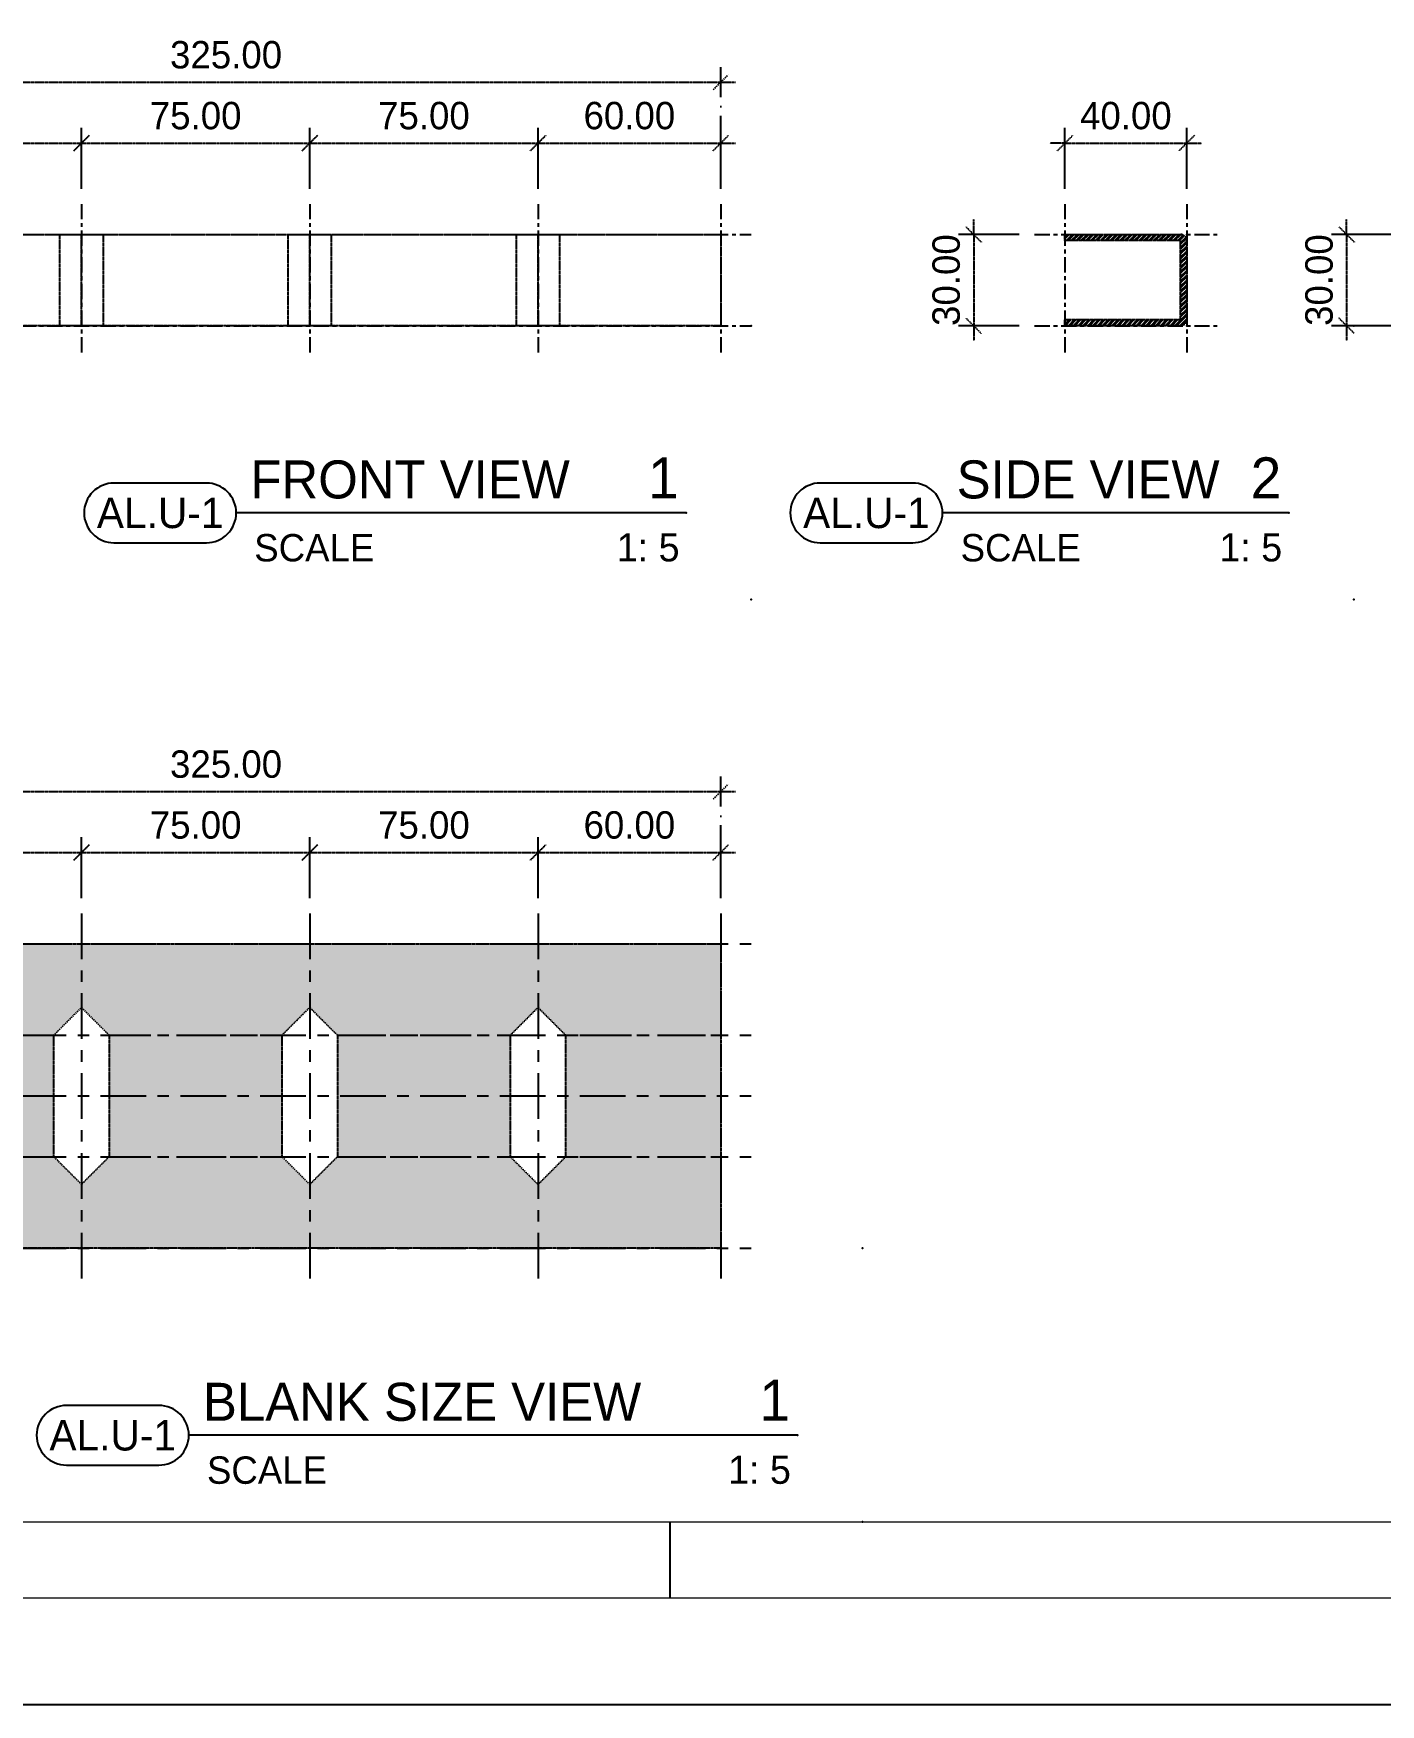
# Model space of a CAD drawing. Header units: millimetres. Extents: x -244126 to 368105, y -173968 to 259060.
# Drawn here: x -1286 to -844, y 5494 to 6044 of the extents above; entities that cross this region are included whole.
import ezdxf
from ezdxf.enums import TextEntityAlignment as Align

# ---------------------------------------------------------------- set-up
doc = ezdxf.new("R2010")
doc.units = ezdxf.units.MM
doc.header["$MEASUREMENT"] = 0
for name, pattern in [('005_GG_TA_LINE', [13.75, 5, -1.25, 1.25, -1.25, 5]), ('015_GG_TA_LINE', [41.25, 15, -3.75, 3.75, -3.75, 15]), ('ACAD_ISO04W100', [30, 24, -3, 0, -3]), ('BORDER2', [22.225, 6.35, -3.175, 6.35, -3.175, 0, -3.175]), ('CENTER', [2, 1.25, -0.25, 0.25, -0.25]), ('TA_GL_000.00010', [0.000275, 0.0001, -2.5e-05, 2.5e-05, -2.5e-05, 0.0001]), ('TA_GL_005.00', [13.75, 5, -1.25, 1.25, -1.25, 5]), ('TA_HL_000.90000', [5.85, 3.195, -2.655])]:
    doc.linetypes.add(name, pattern=pattern)
for name, color, linetype in [('000 - D I M', 6, 'Continuous'), ('000 - GRID', 8, 'CENTER'), ('000 - H A T C H', 8, 'Continuous'), ('000 - SYMBOL CON', 1, 'Continuous'), ('000 - T E X T', 4, 'Continuous'), ('000 - TITLEBLOCK', 4, 'Continuous'), ('000 - WIPEOUT', 250, 'Continuous'), ('A11_ALU.SOLID SHEET', 7, 'Continuous'), ('A12_PERFORATED', 1, 'Continuous')]:
    doc.layers.add(name, color=color, linetype=linetype)
doc.styles.add('Cetury Gothic', font='GOTHIC.TTF')
doc.styles.add('CORDIA', font='cordia.shx')
doc.styles.add('MtXpl_BrowalliaUPC', font='BrowalliaUPC.ttf')
doc.styles.add('TA', font='Cordia New.ttf', dxfattribs={"height": 4.5})
doc.dimstyles.new('DIM E-E', dxfattribs={"dimscale": 2, "dimtxt": 0.18, "dimasz": 0.1, "dimexe": 0.1, "dimexo": 0.1, "dimgap": 0.09, "dimtad": 1, "dimtoh": 1, "dimzin": 0, "dimdsep": 46, "dimtxsty": 'CORDIA', "dimblk": 'OBLIQUE', "dimcen": 0.1, "dimdle": 0.1, "dimclrd": 40, "dimclre": 140, "dimclrt": 3, "dimadec": 0, "dimazin": 0, "dimtfac": 1, "dimtix": 1, "dimtmove": 2, "dimatfit": 3, "dimfxl": 1, "dimtolj": 1, "dimtzin": 0, "dimarcsym": 0})

# ---------------------------------------------------------------- blocks, each defined once
blk = doc.blocks.new('*U432')
at = {"color": 3}
blk.add_point((0, -100), dxfattribs=at)
at = {"layer": '000 - GRID', "color": 0, "linetype": 'ByBlock'}
blk.add_line((0, 10), (0, -110), dxfattribs=at)
at = {"layer": '000 - GRID', "color": 0}
blk.add_point((0, 0), dxfattribs=at)
at = {"style": 'TA', "flags": 1}
blk.add_attdef('LOCATION', (6, 6), '', height=4.5, dxfattribs=at)
blk = doc.blocks.new('A$Ccf43f4ec')
at = {"linetype": 'TA_GL_000.00010'}
blk.add_wipeout([(-9.07, 0), (0, 9.07), (9.07, 0), (9.07, -40), (0, -49.07), (-9.07, -40)], dxfattribs=at).dxf.layer = '000 - WIPEOUT'
at = {"color": 3, "linetype": 'TA_GL_000.00010'}
blk.add_lwpolyline([(-9.07, 0), (0, 9.07), (9.07, 0), (9.07, -40), (0, -49.07), (-9.07, -40)], close=True, dxfattribs=at)
blk = doc.blocks.new('*U433')
at = {"color": 3}
blk.add_point((0, -325), dxfattribs=at)
at = {"layer": '000 - GRID', "color": 0, "linetype": 'ByBlock'}
blk.add_line((0, 10), (0, -335), dxfattribs=at)
at = {"layer": '000 - GRID', "color": 0}
blk.add_point((0, 0), dxfattribs=at)
at = {"style": 'TA', "flags": 1}
blk.add_attdef('LOCATION', (6, 6), '', height=4.5, dxfattribs=at)
blk = doc.blocks.new('A$Cfd196da9')
at = {"color": 0, "linetype": 'ByBlock', "const_width": 0.1}
blk.add_lwpolyline([(-143.5, -98), (96.5, -98), (96.5, 99), (-143.5, 99)], close=True, dxfattribs=at)
blk = doc.blocks.new('*U1676')
at = {"layer": '000 - T E X T', "color": 3}
blk.add_line((405.94, 35), (405.94, 60), dxfattribs=at)
at = {"layer": '000 - T E X T', "color": 3, "const_width": 0.5}
blk.add_lwpolyline([(25, 60), (1225, 60)], dxfattribs=at)
at = {"layer": '000 - TITLEBLOCK', "color": 250}
blk.add_lwpolyline([(0, 0), (1485, 0), (1485, 1050), (0, 1050)], close=True, dxfattribs=at)
at = {"layer": '000 - T E X T', "color": 3, "xscale": 5, "yscale": 5, "zscale": 5}
blk.add_blockref('A$Cfd196da9', (742.5, 525), dxfattribs=at)
at = {"color": 4, "style": 'TA'}
blk.add_attdef('PAPER_SIZE', text='', height=6.25, dxfattribs=at).set_placement((1421.5, 24.94), align=Align.MIDDLE_RIGHT)
blk.add_attdef('SCALE_SIZE', text='', height=6.25, dxfattribs=at).set_placement((1433.78, 25.07), align=Align.MIDDLE_LEFT)
at = {"layer": '000 - T E X T', "color": 250, "style": 'TA'}
for tag, height, p in [('SUPERLINK', 5, (43.16, 1039.41)), ('NAMEFILE', 5, (43.16, 1029.41)), ('SC', 100, (8.41, 938.03))]:
    blk.add_attdef(tag, text='', height=height, dxfattribs=at).set_placement(p, align=Align.MIDDLE_LEFT)
at = {"layer": '000 - T E X T', "color": 4, "style": 'TA'}
for tag, height, p in [('NAME_JOB_1', 5, (1309.16, 845.63)), ('NAME_JOB_2', 5, (1309.16, 834.72)), ('NAME_PROJECT_1', 7.5, (1234.52, 797.42)), ('NAME_PROJECT_2', 7.5, (1234.52, 778.92)), ('NAME_PROJECT_3', 7.5, (1234.52, 760.42)), ('CODE_VALUE_1', 4.75, (1302.87, 722.8)), ('CODE_VALUE_2', 4.75, (1302.87, 707.8)), ('PART_NAME_VALUE_1', 4.75, (1302.87, 689.69)), ('PART_NAME_VALUE_2', 4.75, (1302.87, 674.69)), ('PART_NAME_VALUE_3', 4.75, (1302.87, 659.69)), ('MATTERIAL_VALUE_1', 9, (1304.89, 642.26)), ('SPEC_VALUE', 9, (1304.89, 621.71)), ('THICKNESS_VALUE', 9, (1304.89, 601.32)), ('COATING_VALUE_1', 9, (1304.89, 581.25)), ('COATING_VALUE_2', 9, (1304.89, 561.18)), ('NAME_TITLE_1', 6, (1236.27, 194.04)), ('NAME_TITLE_2', 6, (1236.27, 177.39)), ('NAME_TITLE_3', 6, (1236.27, 160.74)), ('DRAWING_NO1', 6, (1236.53, 82.29)), ('DRAWING_NO2', 6, (1236.53, 62.29))]:
    blk.add_attdef(tag, text='', height=height, dxfattribs=at).set_placement(p, align=Align.MIDDLE_LEFT)
for tag, p in [('NAME_DAFT', (1383.53, 340.54)), ('NAME_CHECKED', (1383.53, 306.49)), ('NAME_DESIGNER', (1383.53, 273.03)), ('NAME_DESIGN_MGR', (1383.53, 237.79))]:
    blk.add_attdef(tag, text='', height=9, dxfattribs=at).set_placement(p, align=Align.MIDDLE_CENTER)
for tag, p, height in [('REV', (1383.82, 125.62), 9.38), ('NAME_REMARK', (138.21, 43.26), 10)]:
    blk.add_attdef(tag, p, '', height=height, dxfattribs=at)
at = {"layer": '000 - T E X T', "color": 4, "style": 'Cetury Gothic'}
for tag, p in [('SHEET_NO.', (1403.95, 84.99)), ('TOTAL_SHEET_NO.', (1402.41, 44.1))]:
    blk.add_attdef(tag, text='', height=9, dxfattribs=at).set_placement(p, align=Align.CENTER)
blk = doc.blocks.new('_Oblique')
at = {"color": 0, "linetype": 'ByBlock', "lineweight": -2}
blk.add_line((-0.5, -0.5), (0.5, 0.5), dxfattribs=at)
blk = doc.blocks.new('*D2512')
at = {"layer": '000 - D I M', "color": 140, "linetype": 'ACAD_ISO04W100', "lineweight": -2, "transparency": 16777216}
for p, q in [((-1385.36, 5759.49), (-1385.36, 5799.49)), ((-1060.36, 5759.49), (-1060.36, 5799.49))]:
    blk.add_line(p, q, dxfattribs=at)
at = {"layer": '000 - D I M', "color": 40, "linetype": 'TA_GL_000.00010', "lineweight": -2, "transparency": 16777216}
blk.add_line((-1390.36, 5794.49), (-1055.36, 5794.49), dxfattribs=at)
at = {"layer": 'Defpoints', "color": 0, "linetype": 'TA_GL_000.00010', "transparency": 16777216}
for p in [(-1060.36, 5794.49), (-1385.36, 5754.49), (-1060.36, 5754.49)]:
    blk.add_point(p, dxfattribs=at)
at = {"layer": '000 - D I M', "color": 40, "linetype": 'TA_GL_000.00010', "lineweight": -2, "transparency": 16777216, "xscale": 5, "yscale": 5, "zscale": 5, "rotation": 180}
blk.add_blockref('_Oblique', (-1385.36, 5794.49), dxfattribs=at)
at = {"layer": '000 - D I M', "color": 40, "linetype": 'TA_GL_000.00010', "lineweight": -2, "transparency": 16777216, "xscale": 5, "yscale": 5, "zscale": 5}
blk.add_blockref('_Oblique', (-1060.36, 5794.49), dxfattribs=at)
at = {"layer": '000 - D I M', "color": 3, "linetype": 'TA_GL_000.00010', "transparency": 16777216, "insert": (-1222.86, 5803.49), "char_height": 9, "attachment_point": 5, "style": 'CORDIA'}
blk.add_mtext('\\A1;325.00', dxfattribs=at)
blk = doc.blocks.new('*D2514')
at = {"layer": '000 - D I M', "color": 140, "linetype": 'ACAD_ISO04W100', "lineweight": -2, "transparency": 16777216}
for p, q in [((-1345.36, 5759.49), (-1345.36, 5779.49)), ((-1270.36, 5759.49), (-1270.36, 5779.49))]:
    blk.add_line(p, q, dxfattribs=at)
at = {"layer": '000 - D I M', "color": 40, "linetype": 'TA_GL_000.00010', "lineweight": -2, "transparency": 16777216}
blk.add_line((-1350.36, 5774.49), (-1265.36, 5774.49), dxfattribs=at)
at = {"layer": 'Defpoints', "color": 0, "linetype": 'TA_GL_000.00010', "transparency": 16777216}
for p in [(-1270.36, 5774.49), (-1345.36, 5754.49), (-1270.36, 5754.49)]:
    blk.add_point(p, dxfattribs=at)
at = {"layer": '000 - D I M', "color": 40, "linetype": 'TA_GL_000.00010', "lineweight": -2, "transparency": 16777216, "xscale": 5, "yscale": 5, "zscale": 5, "rotation": 180}
blk.add_blockref('_Oblique', (-1345.36, 5774.49), dxfattribs=at)
at = {"layer": '000 - D I M', "color": 40, "linetype": 'TA_GL_000.00010', "lineweight": -2, "transparency": 16777216, "xscale": 5, "yscale": 5, "zscale": 5}
blk.add_blockref('_Oblique', (-1270.36, 5774.49), dxfattribs=at)
at = {"layer": '000 - D I M', "color": 3, "linetype": 'TA_GL_000.00010', "transparency": 16777216, "insert": (-1307.86, 5783.49), "char_height": 9, "attachment_point": 5, "style": 'CORDIA'}
blk.add_mtext('\\A1;75.00', dxfattribs=at)
blk = doc.blocks.new('*D2515')
at = {"layer": '000 - D I M', "color": 140, "linetype": 'ACAD_ISO04W100', "lineweight": -2, "transparency": 16777216}
for p, q in [((-1270.36, 5759.49), (-1270.36, 5779.49)), ((-1195.36, 5759.49), (-1195.36, 5779.49))]:
    blk.add_line(p, q, dxfattribs=at)
at = {"layer": '000 - D I M', "color": 40, "linetype": 'TA_GL_000.00010', "lineweight": -2, "transparency": 16777216}
blk.add_line((-1275.36, 5774.49), (-1190.36, 5774.49), dxfattribs=at)
at = {"layer": 'Defpoints', "color": 0, "linetype": 'TA_GL_000.00010', "transparency": 16777216}
for p in [(-1195.36, 5774.49), (-1270.36, 5754.49), (-1195.36, 5754.49)]:
    blk.add_point(p, dxfattribs=at)
at = {"layer": '000 - D I M', "color": 40, "linetype": 'TA_GL_000.00010', "lineweight": -2, "transparency": 16777216, "xscale": 5, "yscale": 5, "zscale": 5, "rotation": 180}
blk.add_blockref('_Oblique', (-1270.36, 5774.49), dxfattribs=at)
at = {"layer": '000 - D I M', "color": 40, "linetype": 'TA_GL_000.00010', "lineweight": -2, "transparency": 16777216, "xscale": 5, "yscale": 5, "zscale": 5}
blk.add_blockref('_Oblique', (-1195.36, 5774.49), dxfattribs=at)
at = {"layer": '000 - D I M', "color": 3, "linetype": 'TA_GL_000.00010', "transparency": 16777216, "insert": (-1232.86, 5783.49), "char_height": 9, "attachment_point": 5, "style": 'CORDIA'}
blk.add_mtext('\\A1;75.00', dxfattribs=at)
blk = doc.blocks.new('*D2516')
at = {"layer": '000 - D I M', "color": 140, "linetype": 'ACAD_ISO04W100', "lineweight": -2, "transparency": 16777216}
for p, q in [((-1195.36, 5759.49), (-1195.36, 5779.49)), ((-1120.36, 5759.49), (-1120.36, 5779.49))]:
    blk.add_line(p, q, dxfattribs=at)
at = {"layer": '000 - D I M', "color": 40, "linetype": 'TA_GL_000.00010', "lineweight": -2, "transparency": 16777216}
blk.add_line((-1200.36, 5774.49), (-1115.36, 5774.49), dxfattribs=at)
at = {"layer": 'Defpoints', "color": 0, "linetype": 'TA_GL_000.00010', "transparency": 16777216}
for p in [(-1120.36, 5774.49), (-1195.36, 5754.49), (-1120.36, 5754.49)]:
    blk.add_point(p, dxfattribs=at)
at = {"layer": '000 - D I M', "color": 40, "linetype": 'TA_GL_000.00010', "lineweight": -2, "transparency": 16777216, "xscale": 5, "yscale": 5, "zscale": 5, "rotation": 180}
blk.add_blockref('_Oblique', (-1195.36, 5774.49), dxfattribs=at)
at = {"layer": '000 - D I M', "color": 40, "linetype": 'TA_GL_000.00010', "lineweight": -2, "transparency": 16777216, "xscale": 5, "yscale": 5, "zscale": 5}
blk.add_blockref('_Oblique', (-1120.36, 5774.49), dxfattribs=at)
at = {"layer": '000 - D I M', "color": 3, "linetype": 'TA_GL_000.00010', "transparency": 16777216, "insert": (-1157.86, 5783.49), "char_height": 9, "attachment_point": 5, "style": 'CORDIA'}
blk.add_mtext('\\A1;75.00', dxfattribs=at)
blk = doc.blocks.new('*D2517')
at = {"layer": '000 - D I M', "color": 140, "linetype": 'ACAD_ISO04W100', "lineweight": -2, "transparency": 16777216}
for p, q in [((-1120.36, 5759.49), (-1120.36, 5779.49)), ((-1060.36, 5759.49), (-1060.36, 5779.49))]:
    blk.add_line(p, q, dxfattribs=at)
at = {"layer": '000 - D I M', "color": 40, "linetype": 'TA_GL_000.00010', "lineweight": -2, "transparency": 16777216}
blk.add_line((-1125.36, 5774.49), (-1055.36, 5774.49), dxfattribs=at)
at = {"layer": 'Defpoints', "color": 0, "linetype": 'TA_GL_000.00010', "transparency": 16777216}
for p in [(-1060.36, 5774.49), (-1120.36, 5754.49), (-1060.36, 5754.49)]:
    blk.add_point(p, dxfattribs=at)
at = {"layer": '000 - D I M', "color": 40, "linetype": 'TA_GL_000.00010', "lineweight": -2, "transparency": 16777216, "xscale": 5, "yscale": 5, "zscale": 5, "rotation": 180}
blk.add_blockref('_Oblique', (-1120.36, 5774.49), dxfattribs=at)
at = {"layer": '000 - D I M', "color": 40, "linetype": 'TA_GL_000.00010', "lineweight": -2, "transparency": 16777216, "xscale": 5, "yscale": 5, "zscale": 5}
blk.add_blockref('_Oblique', (-1060.36, 5774.49), dxfattribs=at)
at = {"layer": '000 - D I M', "color": 3, "linetype": 'TA_GL_000.00010', "transparency": 16777216, "insert": (-1090.36, 5783.49), "char_height": 9, "attachment_point": 5, "style": 'CORDIA'}
blk.add_mtext('\\A1;60.00', dxfattribs=at)
blk = doc.blocks.new('*U874')
at = {"color": 4}
blk.add_line((-4.26, 5.7), (-44.26, 5.7), dxfattribs=at)
at = {"linetype": 'TA_GL_000.00010'}
blk.add_point((0, 18), dxfattribs=at)
for p in [(-4.26, 5.7), (0, 0)]:
    blk.add_point(p)
at = {"layer": '000 - SYMBOL CON', "color": 0, "linetype": 'ByBlock'}
blk.add_lwpolyline([(-52.3, 7.66, 0.414214), (-54.26, 5.7, 0.414214), (-52.3, 3.74), (-46.22, 3.74, 0.414214), (-44.26, 5.7, 0.414214), (-46.22, 7.66)], format="xyb", close=True, dxfattribs=at)
at = {"color": 4, "linetype": 'BORDER2', "style": 'Cetury Gothic'}
blk.add_text('SCALE', height=1.8, dxfattribs=at).set_placement((-43.07, 2.51))
at = {"color": 0, "style": 'TA'}
for tag, p in [('HEADING2', (-43.33, 10.65)), ('HEADING', (-43.33, 6.65))]:
    blk.add_attdef(tag, p, '', height=2.5, dxfattribs=at)
for tag, height, p in [('LO', 2.7, (-4.76, 6.65)), ('SC', 1.85, (-4.7, 2.51))]:
    blk.add_attdef(tag, text='', height=height, dxfattribs=at).set_placement(p, align=Align.RIGHT)
at = {"layer": '000 - T E X T', "color": 0, "style": 'MtXpl_BrowalliaUPC'}
blk.add_attdef('NO.CODE', text='', height=2, dxfattribs=at).set_placement((-49.26, 5.7), align=Align.MIDDLE_CENTER)
blk = doc.blocks.new('*U441')
at = {"color": 3}
blk.add_point((0, -30), dxfattribs=at)
at = {"layer": '000 - GRID', "color": 0, "linetype": 'ByBlock'}
blk.add_line((0, 10), (0, -40), dxfattribs=at)
at = {"layer": '000 - GRID', "color": 0}
blk.add_point((0, 0), dxfattribs=at)
at = {"style": 'TA', "flags": 1}
blk.add_attdef('LOCATION', (6, 6), '', height=4.5, dxfattribs=at)
blk = doc.blocks.new('*U442')
at = {"color": 3}
blk.add_point((0, -40), dxfattribs=at)
at = {"layer": '000 - GRID', "color": 0, "linetype": 'ByBlock'}
blk.add_line((0, 10), (0, -50), dxfattribs=at)
at = {"layer": '000 - GRID', "color": 0}
blk.add_point((0, 0), dxfattribs=at)
at = {"style": 'TA', "flags": 1}
blk.add_attdef('LOCATION', (6, 6), '', height=4.5, dxfattribs=at)
blk = doc.blocks.new('*D2496')
at = {"layer": '000 - D I M', "color": 140, "linetype": 'ACAD_ISO04W100', "lineweight": -2, "transparency": 16777216}
for p, q in [((-947.24, 5992.6), (-947.24, 6012.6)), ((-907.24, 5992.6), (-907.24, 6012.6))]:
    blk.add_line(p, q, dxfattribs=at)
at = {"layer": '000 - D I M', "color": 40, "linetype": 'TA_GL_000.00010', "lineweight": -2, "transparency": 16777216}
for p, q in [((-947.24, 6007.6), (-952.24, 6007.6)), ((-947.24, 6007.6), (-907.24, 6007.6)), ((-907.24, 6007.6), (-902.24, 6007.6))]:
    blk.add_line(p, q, dxfattribs=at)
at = {"layer": 'Defpoints', "color": 0, "linetype": 'TA_GL_000.00010', "transparency": 16777216}
for p in [(-907.24, 6007.6), (-947.24, 5987.6), (-907.24, 5987.6)]:
    blk.add_point(p, dxfattribs=at)
at = {"layer": '000 - D I M', "color": 40, "linetype": 'TA_GL_000.00010', "lineweight": -2, "transparency": 16777216, "xscale": 5, "yscale": 5, "zscale": 5}
blk.add_blockref('_Oblique', (-947.24, 6007.6), dxfattribs=at)
at = {"layer": '000 - D I M', "color": 40, "linetype": 'TA_GL_000.00010', "lineweight": -2, "transparency": 16777216, "xscale": 5, "yscale": 5, "zscale": 5, "rotation": 180}
blk.add_blockref('_Oblique', (-907.24, 6007.6), dxfattribs=at)
at = {"layer": '000 - D I M', "color": 3, "linetype": 'TA_GL_000.00010', "transparency": 16777216, "insert": (-927.24, 6016.6), "char_height": 9, "attachment_point": 5, "style": 'CORDIA'}
blk.add_mtext('\\A1;40.00', dxfattribs=at)
blk = doc.blocks.new('*D2504')
at = {"layer": '000 - D I M', "color": 40, "linetype": 'TA_GL_000.00010', "lineweight": -2, "transparency": 16777216}
for p, q in [((-977.24, 5977.6), (-977.24, 5982.6)), ((-977.24, 5977.6), (-977.24, 5947.6)), ((-977.24, 5947.6), (-977.24, 5942.6))]:
    blk.add_line(p, q, dxfattribs=at)
at = {"layer": '000 - D I M', "color": 140, "linetype": 'ACAD_ISO04W100', "lineweight": -2, "transparency": 16777216}
for p, q in [((-962.24, 5977.6), (-982.24, 5977.6)), ((-962.24, 5947.6), (-982.24, 5947.6))]:
    blk.add_line(p, q, dxfattribs=at)
at = {"layer": 'Defpoints', "color": 0, "linetype": 'TA_GL_000.00010', "transparency": 16777216}
for p in [(-957.24, 5977.6), (-977.24, 5947.6), (-957.24, 5947.6)]:
    blk.add_point(p, dxfattribs=at)
at = {"layer": '000 - D I M', "color": 40, "linetype": 'TA_GL_000.00010', "lineweight": -2, "transparency": 16777216, "xscale": 5, "yscale": 5, "zscale": 5}
for p, rotation in [((-977.24, 5977.6), 270), ((-977.24, 5947.6), 90)]:
    blk.add_blockref('_Oblique', p, dxfattribs=dict(at, rotation=rotation))
at = {"layer": '000 - D I M', "color": 3, "linetype": 'TA_GL_000.00010', "transparency": 16777216, "insert": (-986.24, 5962.6), "char_height": 9, "attachment_point": 5, "rotation": 90, "style": 'CORDIA'}
blk.add_mtext('\\A1;30.00', dxfattribs=at)
blk = doc.blocks.new('*D2499')
at = {"layer": '000 - D I M', "color": 140, "linetype": 'ACAD_ISO04W100', "lineweight": -2, "transparency": 16777216}
for p, q in [((-1345.36, 5992.6), (-1345.36, 6012.6)), ((-1270.36, 5992.6), (-1270.36, 6012.6))]:
    blk.add_line(p, q, dxfattribs=at)
at = {"layer": '000 - D I M', "color": 40, "linetype": 'TA_GL_000.00010', "lineweight": -2, "transparency": 16777216}
blk.add_line((-1350.36, 6007.6), (-1265.36, 6007.6), dxfattribs=at)
at = {"layer": 'Defpoints', "color": 0, "linetype": 'TA_GL_000.00010', "transparency": 16777216}
for p in [(-1270.36, 6007.6), (-1345.36, 5987.6), (-1270.36, 5987.6)]:
    blk.add_point(p, dxfattribs=at)
at = {"layer": '000 - D I M', "color": 40, "linetype": 'TA_GL_000.00010', "lineweight": -2, "transparency": 16777216, "xscale": 5, "yscale": 5, "zscale": 5, "rotation": 180}
blk.add_blockref('_Oblique', (-1345.36, 6007.6), dxfattribs=at)
at = {"layer": '000 - D I M', "color": 40, "linetype": 'TA_GL_000.00010', "lineweight": -2, "transparency": 16777216, "xscale": 5, "yscale": 5, "zscale": 5}
blk.add_blockref('_Oblique', (-1270.36, 6007.6), dxfattribs=at)
at = {"layer": '000 - D I M', "color": 3, "linetype": 'TA_GL_000.00010', "transparency": 16777216, "insert": (-1307.86, 6016.6), "char_height": 9, "attachment_point": 5, "style": 'CORDIA'}
blk.add_mtext('\\A1;75.00', dxfattribs=at)
blk = doc.blocks.new('*D2500')
at = {"layer": '000 - D I M', "color": 140, "linetype": 'ACAD_ISO04W100', "lineweight": -2, "transparency": 16777216}
for p, q in [((-1270.36, 5992.6), (-1270.36, 6012.6)), ((-1195.36, 5992.6), (-1195.36, 6012.6))]:
    blk.add_line(p, q, dxfattribs=at)
at = {"layer": '000 - D I M', "color": 40, "linetype": 'TA_GL_000.00010', "lineweight": -2, "transparency": 16777216}
blk.add_line((-1275.36, 6007.6), (-1190.36, 6007.6), dxfattribs=at)
at = {"layer": 'Defpoints', "color": 0, "linetype": 'TA_GL_000.00010', "transparency": 16777216}
for p in [(-1195.36, 6007.6), (-1270.36, 5987.6), (-1195.36, 5987.6)]:
    blk.add_point(p, dxfattribs=at)
at = {"layer": '000 - D I M', "color": 40, "linetype": 'TA_GL_000.00010', "lineweight": -2, "transparency": 16777216, "xscale": 5, "yscale": 5, "zscale": 5, "rotation": 180}
blk.add_blockref('_Oblique', (-1270.36, 6007.6), dxfattribs=at)
at = {"layer": '000 - D I M', "color": 40, "linetype": 'TA_GL_000.00010', "lineweight": -2, "transparency": 16777216, "xscale": 5, "yscale": 5, "zscale": 5}
blk.add_blockref('_Oblique', (-1195.36, 6007.6), dxfattribs=at)
at = {"layer": '000 - D I M', "color": 3, "linetype": 'TA_GL_000.00010', "transparency": 16777216, "insert": (-1232.86, 6016.6), "char_height": 9, "attachment_point": 5, "style": 'CORDIA'}
blk.add_mtext('\\A1;75.00', dxfattribs=at)
blk = doc.blocks.new('*D2501')
at = {"layer": '000 - D I M', "color": 140, "linetype": 'ACAD_ISO04W100', "lineweight": -2, "transparency": 16777216}
for p, q in [((-1195.36, 5992.6), (-1195.36, 6012.6)), ((-1120.36, 5992.6), (-1120.36, 6012.6))]:
    blk.add_line(p, q, dxfattribs=at)
at = {"layer": '000 - D I M', "color": 40, "linetype": 'TA_GL_000.00010', "lineweight": -2, "transparency": 16777216}
blk.add_line((-1200.36, 6007.6), (-1115.36, 6007.6), dxfattribs=at)
at = {"layer": 'Defpoints', "color": 0, "linetype": 'TA_GL_000.00010', "transparency": 16777216}
for p in [(-1120.36, 6007.6), (-1195.36, 5987.6), (-1120.36, 5987.6)]:
    blk.add_point(p, dxfattribs=at)
at = {"layer": '000 - D I M', "color": 40, "linetype": 'TA_GL_000.00010', "lineweight": -2, "transparency": 16777216, "xscale": 5, "yscale": 5, "zscale": 5, "rotation": 180}
blk.add_blockref('_Oblique', (-1195.36, 6007.6), dxfattribs=at)
at = {"layer": '000 - D I M', "color": 40, "linetype": 'TA_GL_000.00010', "lineweight": -2, "transparency": 16777216, "xscale": 5, "yscale": 5, "zscale": 5}
blk.add_blockref('_Oblique', (-1120.36, 6007.6), dxfattribs=at)
at = {"layer": '000 - D I M', "color": 3, "linetype": 'TA_GL_000.00010', "transparency": 16777216, "insert": (-1157.86, 6016.6), "char_height": 9, "attachment_point": 5, "style": 'CORDIA'}
blk.add_mtext('\\A1;75.00', dxfattribs=at)
blk = doc.blocks.new('*D2502')
at = {"layer": '000 - D I M', "color": 140, "linetype": 'ACAD_ISO04W100', "lineweight": -2, "transparency": 16777216}
for p, q in [((-1120.36, 5992.6), (-1120.36, 6012.6)), ((-1060.36, 5992.6), (-1060.36, 6012.6))]:
    blk.add_line(p, q, dxfattribs=at)
at = {"layer": '000 - D I M', "color": 40, "linetype": 'TA_GL_000.00010', "lineweight": -2, "transparency": 16777216}
blk.add_line((-1125.36, 6007.6), (-1055.36, 6007.6), dxfattribs=at)
at = {"layer": 'Defpoints', "color": 0, "linetype": 'TA_GL_000.00010', "transparency": 16777216}
for p in [(-1060.36, 6007.6), (-1120.36, 5987.6), (-1060.36, 5987.6)]:
    blk.add_point(p, dxfattribs=at)
at = {"layer": '000 - D I M', "color": 40, "linetype": 'TA_GL_000.00010', "lineweight": -2, "transparency": 16777216, "xscale": 5, "yscale": 5, "zscale": 5, "rotation": 180}
blk.add_blockref('_Oblique', (-1120.36, 6007.6), dxfattribs=at)
at = {"layer": '000 - D I M', "color": 40, "linetype": 'TA_GL_000.00010', "lineweight": -2, "transparency": 16777216, "xscale": 5, "yscale": 5, "zscale": 5}
blk.add_blockref('_Oblique', (-1060.36, 6007.6), dxfattribs=at)
at = {"layer": '000 - D I M', "color": 3, "linetype": 'TA_GL_000.00010', "transparency": 16777216, "insert": (-1090.36, 6016.6), "char_height": 9, "attachment_point": 5, "style": 'CORDIA'}
blk.add_mtext('\\A1;60.00', dxfattribs=at)
blk = doc.blocks.new('*D2503')
at = {"layer": '000 - D I M', "color": 140, "linetype": 'ACAD_ISO04W100', "lineweight": -2, "transparency": 16777216}
for p, q in [((-1385.36, 5992.6), (-1385.36, 6032.6)), ((-1060.36, 5992.6), (-1060.36, 6032.6))]:
    blk.add_line(p, q, dxfattribs=at)
at = {"layer": '000 - D I M', "color": 40, "linetype": 'TA_GL_000.00010', "lineweight": -2, "transparency": 16777216}
blk.add_line((-1390.36, 6027.6), (-1055.36, 6027.6), dxfattribs=at)
at = {"layer": 'Defpoints', "color": 0, "linetype": 'TA_GL_000.00010', "transparency": 16777216}
for p in [(-1060.36, 6027.6), (-1385.36, 5987.6), (-1060.36, 5987.6)]:
    blk.add_point(p, dxfattribs=at)
at = {"layer": '000 - D I M', "color": 40, "linetype": 'TA_GL_000.00010', "lineweight": -2, "transparency": 16777216, "xscale": 5, "yscale": 5, "zscale": 5, "rotation": 180}
blk.add_blockref('_Oblique', (-1385.36, 6027.6), dxfattribs=at)
at = {"layer": '000 - D I M', "color": 40, "linetype": 'TA_GL_000.00010', "lineweight": -2, "transparency": 16777216, "xscale": 5, "yscale": 5, "zscale": 5}
blk.add_blockref('_Oblique', (-1060.36, 6027.6), dxfattribs=at)
at = {"layer": '000 - D I M', "color": 3, "linetype": 'TA_GL_000.00010', "transparency": 16777216, "insert": (-1222.86, 6036.6), "char_height": 9, "attachment_point": 5, "style": 'CORDIA'}
blk.add_mtext('\\A1;325.00', dxfattribs=at)
blk = doc.blocks.new('*U876')
at = {"color": 4}
blk.add_line((-4.26, 5.7), (-33.83, 5.7), dxfattribs=at)
at = {"linetype": 'TA_GL_000.00010'}
blk.add_point((0, 18), dxfattribs=at)
for p in [(-4.26, 5.7), (0, 0)]:
    blk.add_point(p)
at = {"layer": '000 - SYMBOL CON', "color": 0, "linetype": 'ByBlock'}
blk.add_lwpolyline([(-41.87, 7.66, 0.414214), (-43.83, 5.7, 0.414214), (-41.87, 3.74), (-35.79, 3.74, 0.414214), (-33.83, 5.7, 0.414214), (-35.79, 7.66)], format="xyb", close=True, dxfattribs=at)
at = {"color": 4, "linetype": 'BORDER2', "style": 'Cetury Gothic'}
blk.add_text('SCALE', height=1.8, dxfattribs=at).set_placement((-32.65, 2.51))
at = {"color": 0, "style": 'TA'}
for tag, p in [('HEADING2', (-32.9, 10.65)), ('HEADING', (-32.9, 6.65))]:
    blk.add_attdef(tag, p, '', height=2.5, dxfattribs=at)
for tag, height, p in [('LO', 2.7, (-4.76, 6.65)), ('SC', 1.85, (-4.7, 2.51))]:
    blk.add_attdef(tag, text='', height=height, dxfattribs=at).set_placement(p, align=Align.RIGHT)
at = {"layer": '000 - T E X T', "color": 0, "style": 'MtXpl_BrowalliaUPC'}
blk.add_attdef('NO.CODE', text='', height=2, dxfattribs=at).set_placement((-38.83, 5.7), align=Align.MIDDLE_CENTER)
blk = doc.blocks.new('*U877')
at = {"color": 4}
blk.add_line((-4.26, 5.7), (-27.02, 5.7), dxfattribs=at)
at = {"linetype": 'TA_GL_000.00010'}
blk.add_point((0, 18), dxfattribs=at)
for p in [(-4.26, 5.7), (0, 0)]:
    blk.add_point(p)
at = {"layer": '000 - SYMBOL CON', "color": 0, "linetype": 'ByBlock'}
blk.add_lwpolyline([(-35.06, 7.66, 0.414214), (-37.02, 5.7, 0.414214), (-35.06, 3.74), (-28.98, 3.74, 0.414214), (-27.02, 5.7, 0.414214), (-28.98, 7.66)], format="xyb", close=True, dxfattribs=at)
at = {"color": 4, "linetype": 'BORDER2', "style": 'Cetury Gothic'}
blk.add_text('SCALE', height=1.8, dxfattribs=at).set_placement((-25.83, 2.51))
at = {"color": 0, "style": 'TA'}
for tag, p in [('HEADING2', (-26.09, 10.65)), ('HEADING', (-26.09, 6.65))]:
    blk.add_attdef(tag, p, '', height=2.5, dxfattribs=at)
for tag, height, p in [('LO', 2.7, (-4.76, 6.65)), ('SC', 1.85, (-4.7, 2.51))]:
    blk.add_attdef(tag, text='', height=height, dxfattribs=at).set_placement(p, align=Align.RIGHT)
at = {"layer": '000 - T E X T', "color": 0, "style": 'MtXpl_BrowalliaUPC'}
blk.add_attdef('NO.CODE', text='', height=2, dxfattribs=at).set_placement((-32.02, 5.7), align=Align.MIDDLE_CENTER)
blk = doc.blocks.new('*D2487')
at = {"layer": '000 - D I M', "color": 40, "linetype": 'TA_GL_000.00010', "lineweight": -2, "transparency": 16777216}
for p, q in [((-854.73, 5977.6), (-854.73, 5982.6)), ((-854.73, 5977.6), (-854.73, 5947.6)), ((-854.73, 5947.6), (-854.73, 5942.6))]:
    blk.add_line(p, q, dxfattribs=at)
at = {"layer": '000 - D I M', "color": 140, "linetype": 'ACAD_ISO04W100', "lineweight": -2, "transparency": 16777216}
for p, q in [((-839.73, 5977.6), (-859.73, 5977.6)), ((-839.73, 5947.6), (-859.73, 5947.6))]:
    blk.add_line(p, q, dxfattribs=at)
at = {"layer": 'Defpoints', "color": 0, "linetype": 'TA_GL_000.00010', "transparency": 16777216}
for p in [(-834.73, 5977.6), (-854.73, 5947.6), (-834.73, 5947.6)]:
    blk.add_point(p, dxfattribs=at)
at = {"layer": '000 - D I M', "color": 40, "linetype": 'TA_GL_000.00010', "lineweight": -2, "transparency": 16777216, "xscale": 5, "yscale": 5, "zscale": 5}
for p, rotation in [((-854.73, 5977.6), 270), ((-854.73, 5947.6), 90)]:
    blk.add_blockref('_Oblique', p, dxfattribs=dict(at, rotation=rotation))
at = {"layer": '000 - D I M', "color": 3, "linetype": 'TA_GL_000.00010', "transparency": 16777216, "insert": (-863.73, 5962.6), "char_height": 9, "attachment_point": 5, "rotation": 90, "style": 'CORDIA'}
blk.add_mtext('\\A1;30.00', dxfattribs=at)
blk = doc.blocks.new('*U456')
at = {"color": 0, "lineweight": -3}
blk.add_lwpolyline([(0, 0), (1485, 0), (1485, 1050), (0, 1050)], close=True, dxfattribs=at)
at = {"color": 150, "linetype": '005_GG_TA_LINE', "style": 'TA'}
for tag, p in [('NAME_VIEWPORT', (-29.24, 699.13)), ('SC_VPORT', (-29.24, 263.54)), ('SEQ_VIEWPORT', (-29.24, 0))]:
    blk.add_attdef(tag, text='', height=90, dxfattribs=at).set_placement(p, align=Align.BOTTOM_RIGHT)

msp = doc.modelspace()

# ---------------------------------------------------------------- hatches: boundary and pattern name
at = {"layer": '000 - H A T C H', "linetype": 'TA_GL_000.00010'}
h = msp.add_hatch(dxfattribs=at)
h.set_pattern_fill('ANSI32', color=8, scale=3)
h.set_pattern_definition([(45, (1897.2712, -7.1902), (-0.79549513, 0.79549513), []), (45, (1897.8016, -7.1902), (-0.79549513, 0.79549513), [])])
edge = h.paths.add_edge_path()
edge.add_line((-947.23581, 5977.60019), (-909.23581, 5977.60019))
edge.add_arc((-909.23581, 5975.60019), 2, 0, 90, ccw=False)
edge.add_line((-907.23581, 5975.60019), (-907.23581, 5949.60019))
edge.add_arc((-909.23581, 5949.60019), 2, -90, 0, ccw=False)
edge.add_line((-909.23581, 5947.60019), (-947.23581, 5947.60019))
edge.add_line((-947.23581, 5947.60019), (-947.23581, 5949.60019))
edge.add_line((-947.23581, 5949.60019), (-909.23581, 5949.60019))
edge.add_line((-909.23581, 5949.60019), (-909.23581, 5975.60019))
edge.add_line((-909.23581, 5975.60019), (-947.23581, 5975.60019))
edge.add_line((-947.23581, 5975.60019), (-947.23581, 5977.60019))
h = msp.add_hatch(dxfattribs=at)
h.set_pattern_fill('DOTS', color=8, scale=25)
h.set_pattern_definition([(0, (1948.4782, -36.2827), (0.78125, 1.5625), [0, -1.5625])])
h.paths.add_polyline_path([(-1060.36212, 5744.49185), (-1385.36212, 5744.49185), (-1385.36212, 5644.49185), (-1060.36212, 5644.49185)])
h.paths.add_polyline_path([(-1338.29105, 5674.49185), (-1345.36212, 5667.42079), (-1352.43318, 5674.49185), (-1352.43318, 5714.49185), (-1345.36212, 5721.56292), (-1338.29105, 5714.49185)], flags=16)
h.paths.add_polyline_path([(-1277.43318, 5714.49185), (-1270.36212, 5721.56292), (-1263.29105, 5714.49185), (-1263.29105, 5674.49185), (-1270.36212, 5667.42079), (-1277.43318, 5674.49185)], flags=16)
h.paths.add_polyline_path([(-1202.43318, 5714.49185), (-1195.36212, 5721.56292), (-1188.29105, 5714.49185), (-1188.29105, 5674.49185), (-1195.36212, 5667.42079), (-1202.43318, 5674.49185)], flags=16)
h.paths.add_polyline_path([(-1127.43318, 5714.49185), (-1120.36212, 5721.56292), (-1113.29105, 5714.49185), (-1113.29105, 5674.49185), (-1120.36212, 5667.42079), (-1127.43318, 5674.49185)], flags=16)

# ---------------------------------------------------------------- linework, layer by layer
at = {"color": 3, "linetype": 'TA_GL_000.00010'}
for p, q in [((-1385.36212, 5977.60019), (-1060.36212, 5977.60019)), ((-1060.36212, 5977.60019), (-1060.36212, 5947.60019)), ((-1060.36212, 5947.60019), (-1385.36212, 5947.60019))]:
    msp.add_line(p, q, dxfattribs=at)
at = {"color": 1, "linetype": 'TA_GL_000.00010'}
for p, q in [((-1270.36212, 5947.60019), (-1270.36212, 5977.60019)), ((-1195.36212, 5947.60019), (-1195.36212, 5977.60019)), ((-1120.36212, 5947.60019), (-1120.36212, 5977.60019))]:
    msp.add_line(p, q, dxfattribs=at)
at = {"color": 2, "linetype": 'TA_GL_000.00010'}
for points in [[(-1277.43318, 5977.60019), (-1263.29105, 5977.60019), (-1263.29105, 5947.60019), (-1277.43318, 5947.60019)], [(-1202.43318, 5977.60019), (-1188.29105, 5977.60019), (-1188.29105, 5947.60019), (-1202.43318, 5947.60019)], [(-1127.43318, 5977.60019), (-1113.29105, 5977.60019), (-1113.29105, 5947.60019), (-1127.43318, 5947.60019)]]:
    msp.add_lwpolyline(points, close=True, dxfattribs=at)
at = {"color": 3, "linetype": 'TA_GL_000.00010'}
msp.add_lwpolyline([(-947.23581, 5977.60019), (-909.23581, 5977.60019, -0.414213562), (-907.23581, 5975.60019), (-907.23581, 5949.60019, -0.414213562), (-909.23581, 5947.60019), (-947.23581, 5947.60019), (-947.23581, 5949.60019), (-909.23581, 5949.60019), (-909.23581, 5975.60019), (-947.23581, 5975.60019)], format="xyb", close=True, dxfattribs=at)
at = {"layer": 'A11_ALU.SOLID SHEET', "color": 1, "linetype": 'TA_HL_000.90000'}
for p, q in [((-1385.36212, 5714.49185), (-1060.36212, 5714.49185)), ((-1385.36212, 5674.49185), (-1060.36212, 5674.49185))]:
    msp.add_line(p, q, dxfattribs=at)
at = {"layer": 'A12_PERFORATED', "color": 2, "linetype": 'TA_GL_000.00010'}
msp.add_lwpolyline([(-1385.36212, 5744.49185), (-1060.36212, 5744.49185), (-1060.36212, 5644.49185), (-1385.36212, 5644.49185)], close=True, dxfattribs=at)

# ---------------------------------------------------------------- block references
at = {"layer": '000 - GRID', "linetype": 'TA_GL_005.00'}
for p in [(-1270.36212, 5977.60019), (-1195.36212, 5977.60019), (-1120.36212, 5977.60019), (-1060.36212, 5977.60019), (-947.23581, 5977.60019), (-907.23581, 5977.60019)]:
    msp.add_blockref('*U441', p, dxfattribs=at)
at = {"layer": '000 - GRID', "linetype": 'TA_GL_005.00', "rotation": 90}
for name, p in [('*U433', (-1385.36212, 5977.60019)), ('*U442', (-947.23581, 5977.60019)), ('*U433', (-1385.36212, 5947.60019)), ('*U442', (-947.23581, 5947.60019))]:
    msp.add_blockref(name, p, dxfattribs=at)
at = {"layer": '000 - GRID', "linetype": '015_GG_TA_LINE'}
msp.add_blockref('*U432', (-1060.36212, 5744.49185), dxfattribs=at)
at = {"layer": '000 - GRID', "linetype": '015_GG_TA_LINE', "rotation": 90}
for p in [(-1385.36212, 5744.49185), (-1385.36212, 5644.49185)]:
    msp.add_blockref('*U433', p, dxfattribs=at)
at = {"layer": '000 - T E X T', "xscale": 5, "yscale": 5, "zscale": 5}
for name, p, values in [('*U876', (-1050.36212, 5857.60019), {'NO.CODE': 'AL.U-1', 'HEADING': 'FRONT VIEW', 'LO': '1', 'SC': '1: 5'}), ('*U877', (-852.38033, 5857.60019), {'NO.CODE': 'AL.U-1', 'HEADING': 'SIDE VIEW', 'LO': '2', 'SC': '1: 5'}), ('*U874', (-1013.79583, 5554.49185), {'NO.CODE': 'AL.U-1', 'HEADING': 'BLANK SIZE VIEW', 'LO': '1', 'SC': '1: 5'})]:
    msp.add_blockref(name, p, dxfattribs=at).add_auto_attribs(values)

# ---------------------------------------------------------------- dimensions: what is measured, and where the dimension line sits
at = {"layer": '000 - D I M', "linetype": 'TA_GL_000.00010'}
for base, p1, p2, picture, middle in [((-1060.36212, 6027.60019), (-1385.36212, 5987.60019), (-1060.36212, 5987.60019), '*D2503', (-1222.86212, 6036.60019)), ((-1270.36212, 6007.60019), (-1345.36212, 5987.60019), (-1270.36212, 5987.60019), '*D2499', (-1307.86212, 6016.60019)), ((-1195.36212, 6007.60019), (-1270.36212, 5987.60019), (-1195.36212, 5987.60019), '*D2500', (-1232.86212, 6016.60019)), ((-1120.36212, 6007.60019), (-1195.36212, 5987.60019), (-1120.36212, 5987.60019), '*D2501', (-1157.86212, 6016.60019)), ((-1060.36212, 6007.60019), (-1120.36212, 5987.60019), (-1060.36212, 5987.60019), '*D2502', (-1090.36212, 6016.60019)), ((-907.23581, 6007.60019), (-947.23581, 5987.60019), (-907.23581, 5987.60019), '*D2496', (-927.23581, 6016.60019)), ((-1060.36212, 5794.49185), (-1385.36212, 5754.49185), (-1060.36212, 5754.49185), '*D2512', (-1222.86212, 5803.49185)), ((-1270.36212, 5774.49185), (-1345.36212, 5754.49185), (-1270.36212, 5754.49185), '*D2514', (-1307.86212, 5783.49185)), ((-1195.36212, 5774.49185), (-1270.36212, 5754.49185), (-1195.36212, 5754.49185), '*D2515', (-1232.86212, 5783.49185)), ((-1120.36212, 5774.49185), (-1195.36212, 5754.49185), (-1120.36212, 5754.49185), '*D2516', (-1157.86212, 5783.49185)), ((-1060.36212, 5774.49185), (-1120.36212, 5754.49185), (-1060.36212, 5754.49185), '*D2517', (-1090.36212, 5783.49185))]:
    dim = msp.add_linear_dim(base=base, p1=p1, p2=p2, dimstyle='DIM E-E', override={"dimscale": 50}, dxfattribs=at)
    dim.commit()
    dim.dimension.update_dxf_attribs({"geometry": picture, "text_midpoint": middle})
for base, p1, p2, picture, middle in [((-977.23581, 5947.60019), (-957.23581, 5977.60019), (-957.23581, 5947.60019), '*D2504', (-986.23581, 5962.60019)), ((-854.73429, 5947.60019), (-834.73429, 5977.60019), (-834.73429, 5947.60019), '*D2487', (-863.73429, 5962.60019))]:
    dim = msp.add_linear_dim(base=base, p1=p1, p2=p2, angle=90, dimstyle='DIM E-E', override={"dimscale": 50}, dxfattribs=at)
    dim.commit()
    dim.dimension.update_dxf_attribs({"geometry": picture, "text_midpoint": middle})

# ---------------------------------------------------------------- next in the draw order: block references
at = {"linetype": 'TA_GL_000.00010'}
for p in [(-1270.36212, 5714.49185), (-1195.36212, 5714.49185), (-1120.36212, 5714.49185)]:
    msp.add_blockref('A$Ccf43f4ec', p, dxfattribs=at)

# ---------------------------------------------------------------- next in the draw order: block references
for name in ['*U456', '*U1676']:
    msp.add_blockref(name, (-1482.86363, 5494.49185))
at = {"layer": '000 - GRID', "linetype": '015_GG_TA_LINE'}
for p in [(-1270.36212, 5744.49185), (-1195.36212, 5744.49185), (-1120.36212, 5744.49185)]:
    msp.add_blockref('*U432', p, dxfattribs=at)
at = {"layer": '000 - GRID', "linetype": '015_GG_TA_LINE', "rotation": 90}
for p in [(-1385.36212, 5714.49185), (-1385.36212, 5694.49185), (-1385.36212, 5674.49185)]:
    msp.add_blockref('*U433', p, dxfattribs=at)

doc.saveas('drawing.dxf')
